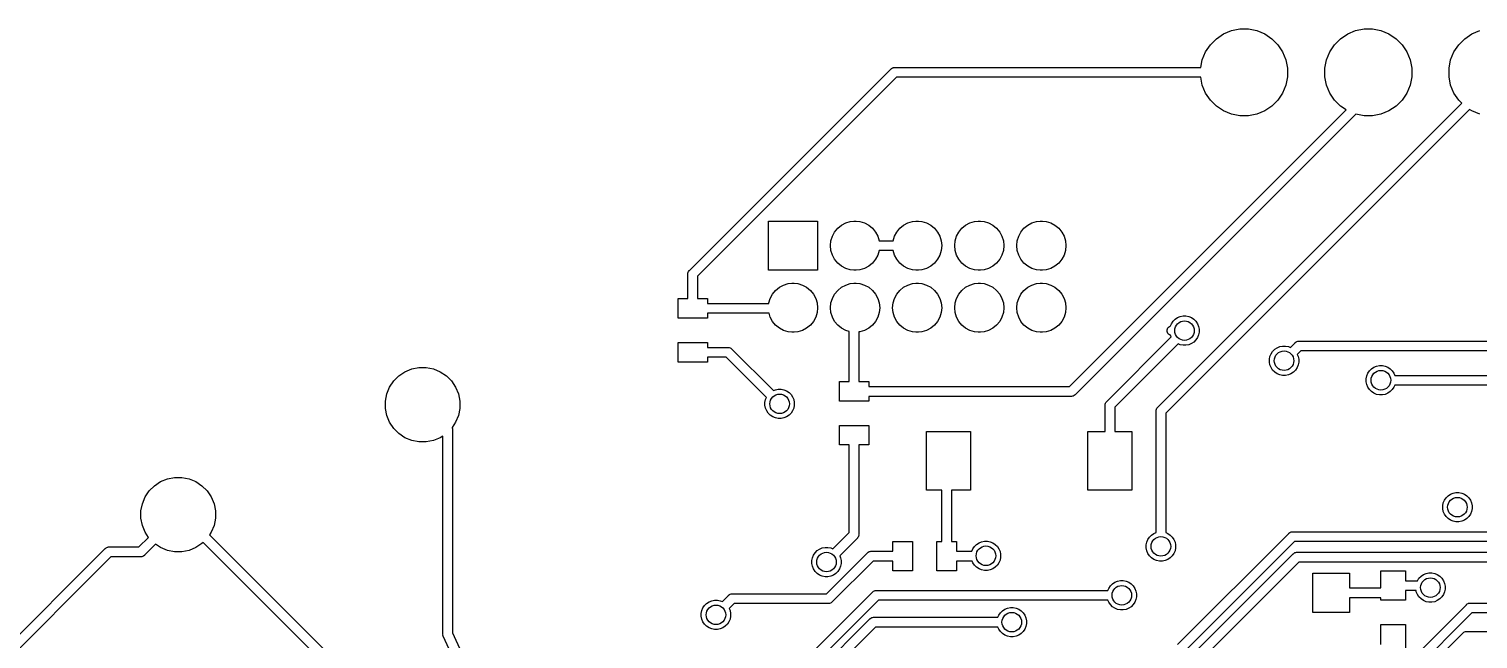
# Model space of a CAD drawing. Extents: x 71 to 174, y -171 to -82.
# Drawn here: x 105.57 to 135.21, y -96.7 to -84.22 of the extents above; entities that cross this region are included whole.
import ezdxf

# ---------------------------------------------------------------- set-up
doc = ezdxf.new("R2010")
doc.units = 0
doc.header["$MEASUREMENT"] = 0
doc.layers.add('BLACK', color=7, linetype='CONTINUOUS')

msp = doc.modelspace()

# ---------------------------------------------------------------- linework, layer by layer
at = {"layer": 'BLACK', "linetype": 'CONTINUOUS'}
for p, q in [((129.735, -84.541), (129.858, -84.4172)), ((129.858, -84.4172), (130.004, -84.3199)), ((130.004, -84.3199), (130.166, -84.2528)), ((130.166, -84.2528), (130.338, -84.2187)), ((130.338, -84.2187), (130.513, -84.2187)), ((130.513, -84.2187), (130.684, -84.2528)), ((130.684, -84.2528), (130.846, -84.3199)), ((130.846, -84.3199), (130.992, -84.4172)), ((130.992, -84.4172), (131.116, -84.541)), ((132.275, -84.541), (132.398, -84.4172)), ((132.398, -84.4172), (132.544, -84.3199)), ((132.544, -84.3199), (132.706, -84.2528)), ((132.706, -84.2528), (132.878, -84.2187)), ((132.878, -84.2187), (133.053, -84.2187)), ((133.053, -84.2187), (133.224, -84.2528)), ((133.224, -84.2528), (133.386, -84.3199)), ((133.386, -84.3199), (133.532, -84.4172)), ((133.532, -84.4172), (133.656, -84.541)), ((134.815, -84.541), (134.938, -84.4172)), ((134.938, -84.4172), (135.084, -84.3199)), ((135.084, -84.3199), (135.246, -84.2528)), ((129.57, -84.8484), (129.637, -84.6866)), ((129.637, -84.6866), (129.735, -84.541)), ((131.116, -84.541), (131.213, -84.6866)), ((131.213, -84.6866), (131.28, -84.8484)), ((132.11, -84.8484), (132.177, -84.6866)), ((132.177, -84.6866), (132.275, -84.541)), ((133.656, -84.541), (133.753, -84.6866)), ((133.753, -84.6866), (133.82, -84.8484)), ((134.65, -84.8484), (134.717, -84.6866)), ((134.717, -84.6866), (134.815, -84.541)), ((119.08, -89.1607), (123.201, -85.0404)), ((123.201, -85.0404), (123.204, -85.0366)), ((123.204, -85.0366), (123.207, -85.0335)), ((123.207, -85.0335), (123.211, -85.0305)), ((123.207, -85.0335), (123.207, -85.0335)), ((123.211, -85.0305), (123.219, -85.0241)), ((123.219, -85.0241), (123.236, -85.0148)), ((123.236, -85.0148), (123.246, -85.0118)), ((123.246, -85.0118), (123.255, -85.0091)), ((123.255, -85.0091), (123.259, -85.0088)), ((123.259, -85.0088), (123.27, -85.0077)), ((123.27, -85.0077), (123.275, -85.0072)), ((123.27, -85.0077), (123.27, -85.0077)), ((123.275, -85.0072), (123.28, -85.0077)), ((123.28, -85.0077), (129.539, -85.0077)), ((129.539, -85.0077), (129.57, -84.8484)), ((131.28, -84.8484), (131.314, -85.0201)), ((131.314, -85.0201), (131.314, -85.1952)), ((132.076, -85.0201), (132.11, -84.8484)), ((132.076, -85.1952), (132.076, -85.0201)), ((133.82, -84.8484), (133.854, -85.0201)), ((133.854, -85.0201), (133.854, -85.1952)), ((134.616, -85.0201), (134.65, -84.8484)), ((134.616, -85.1952), (134.616, -85.0201)), ((123.316, -85.2077), (119.247, -89.2763)), ((129.539, -85.2077), (123.316, -85.2077)), ((129.57, -85.367), (129.539, -85.2077)), ((131.314, -85.1952), (131.28, -85.367)), ((132.11, -85.367), (132.076, -85.1952)), ((133.854, -85.1952), (133.82, -85.367)), ((134.65, -85.367), (134.616, -85.1952)), ((129.637, -85.5288), (129.57, -85.367)), ((129.735, -85.6744), (129.637, -85.5288)), ((131.213, -85.5288), (131.116, -85.6744)), ((131.28, -85.367), (131.213, -85.5288)), ((132.177, -85.5288), (132.11, -85.367)), ((132.275, -85.6744), (132.177, -85.5288)), ((133.753, -85.5288), (133.656, -85.6744)), ((133.82, -85.367), (133.753, -85.5288)), ((134.717, -85.5288), (134.65, -85.367)), ((134.815, -85.6744), (134.717, -85.5288)), ((126.852, -91.5355), (132.513, -85.8746)), ((128.656, -91.9615), (134.879, -85.7386)), ((135.036, -85.8637), (128.823, -92.0771)), ((129.858, -85.7982), (129.735, -85.6744)), ((130.004, -85.8955), (129.858, -85.7982)), ((130.166, -85.9625), (130.004, -85.8955)), ((130.846, -85.8955), (130.684, -85.9625)), ((130.992, -85.7982), (130.846, -85.8955)), ((131.116, -85.6744), (130.992, -85.7982)), ((132.398, -85.7982), (132.275, -85.6744)), ((132.513, -85.8746), (132.398, -85.7982)), ((133.386, -85.8955), (133.224, -85.9625)), ((133.532, -85.7982), (133.386, -85.8955)), ((133.656, -85.6744), (133.532, -85.7982)), ((134.879, -85.7386), (134.815, -85.6744)), ((135.084, -85.8955), (135.036, -85.8637)), ((135.246, -85.9625), (135.084, -85.8955)), ((132.707, -85.9628), (126.967, -91.7027)), ((130.338, -85.9967), (130.166, -85.9625)), ((130.513, -85.9967), (130.338, -85.9967)), ((130.684, -85.9625), (130.513, -85.9967)), ((132.878, -85.9967), (132.707, -85.9628)), ((133.053, -85.9967), (132.878, -85.9967)), ((133.224, -85.9625), (133.053, -85.9967)), ((120.698, -89.1523), (120.698, -88.1523)), ((120.698, -88.1523), (121.698, -88.1523)), ((121.698, -88.1523), (121.698, -89.1523)), ((122.05, -88.3732), (122.113, -88.297)), ((122.113, -88.297), (122.189, -88.2345)), ((122.189, -88.2345), (122.276, -88.1881)), ((122.276, -88.1881), (122.37, -88.1595)), ((122.37, -88.1595), (122.444, -88.1523)), ((122.444, -88.1523), (122.493, -88.1523)), ((122.493, -88.1523), (122.566, -88.1595)), ((122.566, -88.1595), (122.66, -88.1881)), ((122.66, -88.1881), (122.747, -88.2345)), ((122.747, -88.2345), (122.823, -88.297)), ((122.823, -88.297), (122.886, -88.3732)), ((123.32, -88.3732), (123.383, -88.297)), ((123.383, -88.297), (123.459, -88.2345)), ((123.459, -88.2345), (123.546, -88.1881)), ((123.546, -88.1881), (123.64, -88.1595)), ((123.64, -88.1595), (123.714, -88.1523)), ((123.714, -88.1523), (123.763, -88.1523)), ((123.763, -88.1523), (123.836, -88.1595)), ((123.836, -88.1595), (123.93, -88.1881)), ((123.93, -88.1881), (124.017, -88.2345)), ((124.017, -88.2345), (124.093, -88.297)), ((124.093, -88.297), (124.156, -88.3732)), ((124.59, -88.3732), (124.653, -88.297)), ((124.653, -88.297), (124.729, -88.2345)), ((124.729, -88.2345), (124.816, -88.1881)), ((124.816, -88.1881), (124.91, -88.1595)), ((124.91, -88.1595), (124.984, -88.1523)), ((124.984, -88.1523), (125.033, -88.1523)), ((125.033, -88.1523), (125.106, -88.1595)), ((125.106, -88.1595), (125.2, -88.1881)), ((125.2, -88.1881), (125.287, -88.2345)), ((125.287, -88.2345), (125.363, -88.297)), ((125.363, -88.297), (125.426, -88.3732)), ((125.86, -88.3732), (125.923, -88.297)), ((125.923, -88.297), (125.999, -88.2345)), ((125.999, -88.2345), (126.086, -88.1881)), ((126.086, -88.1881), (126.18, -88.1595)), ((126.18, -88.1595), (126.254, -88.1523)), ((126.254, -88.1523), (126.303, -88.1523)), ((126.303, -88.1523), (126.376, -88.1595)), ((126.376, -88.1595), (126.47, -88.1881)), ((126.47, -88.1881), (126.557, -88.2345)), ((126.557, -88.2345), (126.633, -88.297)), ((126.633, -88.297), (126.696, -88.3732)), ((121.966, -88.6523), (121.975, -88.5543)), ((121.975, -88.5543), (122.004, -88.46)), ((122.004, -88.46), (122.05, -88.3732)), ((122.886, -88.3732), (122.932, -88.46)), ((122.932, -88.46), (122.96, -88.5523)), ((122.96, -88.5523), (123.246, -88.5523)), ((123.246, -88.5523), (123.274, -88.46)), ((123.274, -88.46), (123.32, -88.3732)), ((124.156, -88.3732), (124.202, -88.46)), ((124.202, -88.46), (124.231, -88.5543)), ((124.231, -88.5543), (124.241, -88.6523)), ((124.506, -88.6523), (124.515, -88.5543)), ((124.515, -88.5543), (124.544, -88.46)), ((124.544, -88.46), (124.59, -88.3732)), ((125.426, -88.3732), (125.472, -88.46)), ((125.472, -88.46), (125.501, -88.5543)), ((125.501, -88.5543), (125.511, -88.6523)), ((125.776, -88.6523), (125.785, -88.5543)), ((125.785, -88.5543), (125.814, -88.46)), ((125.814, -88.46), (125.86, -88.3732)), ((126.696, -88.3732), (126.742, -88.46)), ((126.742, -88.46), (126.771, -88.5543)), ((126.771, -88.5543), (126.781, -88.6523)), ((121.975, -88.7503), (121.966, -88.6523)), ((122.004, -88.8446), (121.975, -88.7503)), ((122.05, -88.9314), (122.004, -88.8446)), ((122.932, -88.8446), (122.886, -88.9314)), ((122.96, -88.7523), (122.932, -88.8446)), ((123.246, -88.7523), (122.96, -88.7523)), ((123.274, -88.8446), (123.246, -88.7523)), ((123.32, -88.9314), (123.274, -88.8446)), ((124.202, -88.8446), (124.156, -88.9314)), ((124.231, -88.7503), (124.202, -88.8446)), ((124.241, -88.6523), (124.231, -88.7503)), ((124.515, -88.7503), (124.506, -88.6523)), ((124.544, -88.8446), (124.515, -88.7503)), ((124.59, -88.9314), (124.544, -88.8446)), ((125.472, -88.8446), (125.426, -88.9314)), ((125.501, -88.7503), (125.472, -88.8446)), ((125.511, -88.6523), (125.501, -88.7503)), ((125.785, -88.7503), (125.776, -88.6523)), ((125.814, -88.8446), (125.785, -88.7503)), ((125.86, -88.9314), (125.814, -88.8446)), ((126.742, -88.8446), (126.696, -88.9314)), ((126.771, -88.7503), (126.742, -88.8446)), ((126.781, -88.6523), (126.771, -88.7503)), ((119.049, -89.2153), (119.055, -89.1964)), ((119.055, -89.1964), (119.064, -89.1791)), ((119.064, -89.1791), (119.076, -89.1638)), ((119.076, -89.1638), (119.08, -89.1607)), ((121.698, -89.1523), (120.698, -89.1523)), ((122.113, -89.0075), (122.05, -88.9314)), ((122.189, -89.07), (122.113, -89.0075)), ((122.276, -89.1165), (122.189, -89.07)), ((122.37, -89.145), (122.276, -89.1165)), ((122.444, -89.1523), (122.37, -89.145)), ((122.493, -89.1523), (122.444, -89.1523)), ((122.566, -89.145), (122.493, -89.1523)), ((122.66, -89.1165), (122.566, -89.145)), ((122.747, -89.07), (122.66, -89.1165)), ((122.823, -89.0075), (122.747, -89.07)), ((122.886, -88.9314), (122.823, -89.0075)), ((123.383, -89.0075), (123.32, -88.9314)), ((123.459, -89.07), (123.383, -89.0075)), ((123.546, -89.1165), (123.459, -89.07)), ((123.64, -89.145), (123.546, -89.1165)), ((123.714, -89.1523), (123.64, -89.145)), ((123.763, -89.1523), (123.714, -89.1523)), ((123.836, -89.145), (123.763, -89.1523)), ((123.93, -89.1165), (123.836, -89.145)), ((124.017, -89.07), (123.93, -89.1165)), ((124.093, -89.0075), (124.017, -89.07)), ((124.156, -88.9314), (124.093, -89.0075)), ((124.653, -89.0075), (124.59, -88.9314)), ((124.729, -89.07), (124.653, -89.0075)), ((124.816, -89.1165), (124.729, -89.07)), ((124.91, -89.145), (124.816, -89.1165)), ((124.984, -89.1523), (124.91, -89.145)), ((125.033, -89.1523), (124.984, -89.1523)), ((125.106, -89.145), (125.033, -89.1523)), ((125.2, -89.1165), (125.106, -89.145)), ((125.287, -89.07), (125.2, -89.1165)), ((125.363, -89.0075), (125.287, -89.07)), ((125.426, -88.9314), (125.363, -89.0075)), ((125.923, -89.0075), (125.86, -88.9314)), ((125.999, -89.07), (125.923, -89.0075)), ((126.086, -89.1165), (125.999, -89.07)), ((126.18, -89.145), (126.086, -89.1165)), ((126.254, -89.1523), (126.18, -89.145)), ((126.303, -89.1523), (126.254, -89.1523)), ((126.376, -89.145), (126.303, -89.1523)), ((126.47, -89.1165), (126.376, -89.145)), ((126.557, -89.07), (126.47, -89.1165)), ((126.633, -89.0075), (126.557, -89.07)), ((126.696, -88.9314), (126.633, -89.0075)), ((119.047, -89.23), (119.049, -89.2153)), ((119.047, -89.2349), (119.047, -89.23)), ((119.047, -89.23), (119.047, -89.23)), ((119.047, -89.2398), (119.047, -89.2349)), ((119.047, -89.7357), (119.047, -89.2398)), ((119.247, -89.2763), (119.247, -89.7357)), ((120.843, -89.567), (120.919, -89.5045)), ((120.919, -89.5045), (121.006, -89.4581)), ((121.006, -89.4581), (121.1, -89.4295)), ((121.1, -89.4295), (121.174, -89.4223)), ((121.174, -89.4223), (121.223, -89.4223)), ((121.223, -89.4223), (121.296, -89.4295)), ((121.296, -89.4295), (121.39, -89.4581)), ((121.39, -89.4581), (121.477, -89.5045)), ((121.477, -89.5045), (121.553, -89.567)), ((122.113, -89.567), (122.189, -89.5045)), ((122.189, -89.5045), (122.276, -89.4581)), ((122.276, -89.4581), (122.37, -89.4295)), ((122.37, -89.4295), (122.444, -89.4223)), ((122.444, -89.4223), (122.493, -89.4223)), ((122.493, -89.4223), (122.566, -89.4295)), ((122.566, -89.4295), (122.66, -89.4581)), ((122.66, -89.4581), (122.747, -89.5045)), ((122.747, -89.5045), (122.823, -89.567)), ((123.383, -89.567), (123.459, -89.5045)), ((123.459, -89.5045), (123.546, -89.4581)), ((123.546, -89.4581), (123.64, -89.4295)), ((123.64, -89.4295), (123.714, -89.4223)), ((123.714, -89.4223), (123.763, -89.4223)), ((123.763, -89.4223), (123.836, -89.4295)), ((123.836, -89.4295), (123.93, -89.4581)), ((123.93, -89.4581), (124.017, -89.5045)), ((124.017, -89.5045), (124.093, -89.567)), ((124.653, -89.567), (124.729, -89.5045)), ((124.729, -89.5045), (124.816, -89.4581)), ((124.816, -89.4581), (124.91, -89.4295)), ((124.91, -89.4295), (124.984, -89.4223)), ((124.984, -89.4223), (125.033, -89.4223)), ((125.033, -89.4223), (125.106, -89.4295)), ((125.106, -89.4295), (125.2, -89.4581)), ((125.2, -89.4581), (125.287, -89.5045)), ((125.287, -89.5045), (125.363, -89.567)), ((125.923, -89.567), (125.999, -89.5045)), ((125.999, -89.5045), (126.086, -89.4581)), ((126.086, -89.4581), (126.18, -89.4295)), ((126.18, -89.4295), (126.254, -89.4223)), ((126.254, -89.4223), (126.303, -89.4223)), ((126.303, -89.4223), (126.376, -89.4295)), ((126.376, -89.4295), (126.47, -89.4581)), ((126.47, -89.4581), (126.557, -89.5045)), ((126.557, -89.5045), (126.633, -89.567)), ((118.847, -90.1357), (118.847, -89.7357)), ((118.847, -89.7357), (119.047, -89.7357)), ((119.247, -89.7357), (119.447, -89.7357)), ((119.447, -89.7357), (119.447, -89.8357)), ((120.705, -89.8243), (120.734, -89.73)), ((120.734, -89.73), (120.78, -89.6432)), ((120.78, -89.6432), (120.843, -89.567)), ((121.553, -89.567), (121.616, -89.6432)), ((121.616, -89.6432), (121.662, -89.73)), ((121.662, -89.73), (121.691, -89.8243)), ((121.975, -89.8243), (122.004, -89.73)), ((122.004, -89.73), (122.05, -89.6432)), ((122.05, -89.6432), (122.113, -89.567)), ((122.823, -89.567), (122.886, -89.6432)), ((122.886, -89.6432), (122.932, -89.73)), ((122.932, -89.73), (122.961, -89.8243)), ((123.245, -89.8243), (123.274, -89.73)), ((123.274, -89.73), (123.32, -89.6432)), ((123.32, -89.6432), (123.383, -89.567)), ((124.093, -89.567), (124.156, -89.6432)), ((124.156, -89.6432), (124.202, -89.73)), ((124.202, -89.73), (124.231, -89.8243)), ((124.515, -89.8243), (124.544, -89.73)), ((124.544, -89.73), (124.59, -89.6432)), ((124.59, -89.6432), (124.653, -89.567)), ((125.363, -89.567), (125.426, -89.6432)), ((125.426, -89.6432), (125.472, -89.73)), ((125.472, -89.73), (125.501, -89.8243)), ((125.785, -89.8243), (125.814, -89.73)), ((125.814, -89.73), (125.86, -89.6432)), ((125.86, -89.6432), (125.923, -89.567)), ((126.633, -89.567), (126.696, -89.6432)), ((126.696, -89.6432), (126.742, -89.73)), ((126.742, -89.73), (126.771, -89.8243)), ((119.447, -89.8357), (120.704, -89.8357)), ((120.71, -90.0357), (119.447, -90.0357)), ((119.447, -90.0357), (119.447, -90.1357)), ((120.704, -89.8357), (120.705, -89.8243)), ((120.734, -90.1146), (120.71, -90.0357)), ((121.691, -90.0203), (121.662, -90.1146)), ((121.691, -89.8243), (121.701, -89.9223)), ((121.701, -89.9223), (121.691, -90.0203)), ((121.966, -89.9223), (121.975, -89.8243)), ((121.975, -90.0203), (121.966, -89.9223)), ((122.004, -90.1146), (121.975, -90.0203)), ((122.961, -90.0203), (122.932, -90.1146)), ((122.961, -89.8243), (122.971, -89.9223)), ((122.971, -89.9223), (122.961, -90.0203)), ((123.236, -89.9223), (123.245, -89.8243)), ((123.245, -90.0203), (123.236, -89.9223)), ((123.274, -90.1146), (123.245, -90.0203)), ((124.231, -90.0203), (124.202, -90.1146)), ((124.231, -89.8243), (124.241, -89.9223)), ((124.241, -89.9223), (124.231, -90.0203)), ((124.506, -89.9223), (124.515, -89.8243)), ((124.515, -90.0203), (124.506, -89.9223)), ((124.544, -90.1146), (124.515, -90.0203)), ((125.501, -90.0203), (125.472, -90.1146)), ((125.501, -89.8243), (125.511, -89.9223)), ((125.511, -89.9223), (125.501, -90.0203)), ((125.776, -89.9223), (125.785, -89.8243)), ((125.785, -90.0203), (125.776, -89.9223)), ((125.814, -90.1146), (125.785, -90.0203)), ((126.771, -90.0203), (126.742, -90.1146)), ((126.771, -89.8243), (126.781, -89.9223)), ((126.781, -89.9223), (126.771, -90.0203)), ((129.118, -90.1024), (129.176, -90.0909)), ((129.176, -90.0909), (129.235, -90.0909)), ((129.235, -90.0909), (129.293, -90.1024)), ((119.447, -90.1357), (118.847, -90.1357)), ((120.78, -90.2014), (120.734, -90.1146)), ((120.843, -90.2775), (120.78, -90.2014)), ((120.919, -90.34), (120.843, -90.2775)), ((121.006, -90.3865), (120.919, -90.34)), ((121.1, -90.415), (121.006, -90.3865)), ((121.39, -90.3865), (121.296, -90.415)), ((121.477, -90.34), (121.39, -90.3865)), ((121.553, -90.2775), (121.477, -90.34)), ((121.616, -90.2014), (121.553, -90.2775)), ((121.662, -90.1146), (121.616, -90.2014)), ((122.05, -90.2014), (122.004, -90.1146)), ((122.113, -90.2775), (122.05, -90.2014)), ((122.189, -90.34), (122.113, -90.2775)), ((122.276, -90.3865), (122.189, -90.34)), ((122.348, -90.4084), (122.276, -90.3865)), ((122.66, -90.3865), (122.566, -90.415)), ((122.747, -90.34), (122.66, -90.3865)), ((122.823, -90.2775), (122.747, -90.34)), ((122.886, -90.2014), (122.823, -90.2775)), ((122.932, -90.1146), (122.886, -90.2014)), ((123.32, -90.2014), (123.274, -90.1146)), ((123.383, -90.2775), (123.32, -90.2014)), ((123.459, -90.34), (123.383, -90.2775)), ((123.546, -90.3865), (123.459, -90.34)), ((123.64, -90.415), (123.546, -90.3865)), ((123.93, -90.3865), (123.836, -90.415)), ((124.017, -90.34), (123.93, -90.3865)), ((124.093, -90.2775), (124.017, -90.34)), ((124.156, -90.2014), (124.093, -90.2775)), ((124.202, -90.1146), (124.156, -90.2014)), ((124.59, -90.2014), (124.544, -90.1146)), ((124.653, -90.2775), (124.59, -90.2014)), ((124.729, -90.34), (124.653, -90.2775)), ((124.816, -90.3865), (124.729, -90.34)), ((124.91, -90.415), (124.816, -90.3865)), ((125.2, -90.3865), (125.106, -90.415)), ((125.287, -90.34), (125.2, -90.3865)), ((125.363, -90.2775), (125.287, -90.34)), ((125.426, -90.2014), (125.363, -90.2775)), ((125.472, -90.1146), (125.426, -90.2014)), ((125.86, -90.2014), (125.814, -90.1146)), ((125.923, -90.2775), (125.86, -90.2014)), ((125.999, -90.34), (125.923, -90.2775)), ((126.086, -90.3865), (125.999, -90.34)), ((126.18, -90.415), (126.086, -90.3865)), ((126.47, -90.3865), (126.376, -90.415)), ((126.557, -90.34), (126.47, -90.3865)), ((126.633, -90.2775), (126.557, -90.34)), ((126.696, -90.2014), (126.633, -90.2775)), ((126.742, -90.1146), (126.696, -90.2014)), ((128.851, -90.3909), (128.853, -90.3713)), ((128.853, -90.4105), (128.851, -90.3909)), ((128.853, -90.3713), (128.859, -90.3524)), ((128.859, -90.3524), (128.868, -90.3351)), ((128.868, -90.3351), (128.881, -90.3198)), ((128.881, -90.3198), (128.896, -90.3073)), ((128.896, -90.3073), (128.913, -90.298)), ((128.913, -90.298), (128.921, -90.2959)), ((128.921, -90.2959), (128.94, -90.2488)), ((128.94, -90.2488), (128.973, -90.1996)), ((128.973, -90.1996), (129.015, -90.1579)), ((129.015, -90.1579), (129.064, -90.125)), ((129.064, -90.125), (129.118, -90.1024)), ((129.293, -90.1024), (129.348, -90.125)), ((129.348, -90.125), (129.397, -90.1579)), ((129.397, -90.1579), (129.439, -90.1996)), ((129.439, -90.1996), (129.472, -90.2488)), ((129.472, -90.2488), (129.494, -90.3034)), ((129.494, -90.3034), (129.506, -90.3613)), ((129.506, -90.3613), (129.506, -90.4204)), ((118.847, -91.0357), (118.847, -90.6357)), ((118.847, -90.6357), (119.447, -90.6357)), ((119.447, -90.6357), (119.447, -90.7357)), ((121.174, -90.4223), (121.1, -90.415)), ((121.223, -90.4223), (121.174, -90.4223)), ((121.296, -90.415), (121.223, -90.4223)), ((122.348, -91.4307), (122.348, -90.4084)), ((122.566, -90.415), (122.548, -90.4168)), ((122.548, -90.4168), (122.548, -91.4307)), ((123.714, -90.4223), (123.64, -90.415)), ((123.763, -90.4223), (123.714, -90.4223)), ((123.836, -90.415), (123.763, -90.4223)), ((124.984, -90.4223), (124.91, -90.415)), ((125.033, -90.4223), (124.984, -90.4223)), ((125.106, -90.415), (125.033, -90.4223)), ((126.254, -90.4223), (126.18, -90.415)), ((126.303, -90.4223), (126.254, -90.4223)), ((126.376, -90.415), (126.303, -90.4223)), ((127.614, -91.8417), (128.935, -90.5205)), ((129.076, -90.6619), (127.781, -91.9573)), ((128.859, -90.4293), (128.853, -90.4105)), ((128.868, -90.4467), (128.859, -90.4293)), ((128.881, -90.4619), (128.868, -90.4467)), ((128.896, -90.4744), (128.881, -90.4619)), ((128.913, -90.4837), (128.896, -90.4744)), ((128.921, -90.4859), (128.913, -90.4837)), ((128.935, -90.5205), (128.921, -90.4859)), ((129.118, -90.6794), (129.076, -90.6619)), ((129.176, -90.6909), (129.118, -90.6794)), ((129.235, -90.6909), (129.176, -90.6909)), ((129.293, -90.6794), (129.235, -90.6909)), ((129.348, -90.6567), (129.293, -90.6794)), ((129.397, -90.6239), (129.348, -90.6567)), ((129.439, -90.5821), (129.397, -90.6239)), ((129.472, -90.533), (129.439, -90.5821)), ((129.494, -90.4784), (129.472, -90.533)), ((129.506, -90.4204), (129.494, -90.4784)), ((131.372, -90.7348), (131.468, -90.6386)), ((131.468, -90.6386), (131.471, -90.6348)), ((131.471, -90.6348), (131.487, -90.6223)), ((131.487, -90.6223), (131.504, -90.613)), ((131.504, -90.613), (131.523, -90.6073)), ((131.523, -90.6073), (131.525, -90.6071)), ((131.525, -90.6071), (131.537, -90.6058)), ((131.537, -90.6058), (131.542, -90.6054)), ((131.537, -90.6058), (131.537, -90.6058)), ((131.542, -90.6054), (131.547, -90.6058)), ((131.547, -90.6058), (144.618, -90.6058)), ((119.447, -90.7357), (119.867, -90.7357)), ((119.83, -90.9357), (119.447, -90.9357)), ((119.447, -90.9357), (119.447, -91.0357)), ((120.654, -91.7599), (119.83, -90.9357)), ((119.867, -90.7357), (119.872, -90.7352)), ((119.872, -90.7352), (119.877, -90.7357)), ((119.877, -90.7357), (119.877, -90.7357)), ((119.877, -90.7357), (119.891, -90.7371)), ((119.891, -90.7371), (119.91, -90.7428)), ((119.91, -90.7428), (119.928, -90.7521)), ((119.928, -90.7521), (119.943, -90.7646)), ((119.943, -90.7646), (119.946, -90.7684)), ((119.946, -90.7684), (120.796, -91.6185)), ((130.942, -90.9763), (130.954, -90.9183)), ((130.942, -91.0354), (130.942, -90.9763)), ((130.954, -90.9183), (130.977, -90.8637)), ((130.977, -90.8637), (131.009, -90.8146)), ((131.009, -90.8146), (131.051, -90.7728)), ((131.051, -90.7728), (131.1, -90.74)), ((131.1, -90.74), (131.155, -90.7174)), ((131.155, -90.7174), (131.213, -90.7058)), ((131.213, -90.7058), (131.272, -90.7058)), ((131.272, -90.7058), (131.33, -90.7174)), ((131.33, -90.7174), (131.372, -90.7348)), ((131.584, -90.8058), (131.513, -90.8762)), ((131.513, -90.8762), (131.531, -90.9183)), ((131.531, -90.9183), (131.542, -90.9763)), ((131.542, -90.9763), (131.542, -91.0354)), ((144.582, -90.8058), (131.584, -90.8058)), ((113.137, -91.3138), (113.262, -91.2304)), ((113.262, -91.2304), (113.401, -91.173)), ((113.401, -91.173), (113.548, -91.1437)), ((113.548, -91.1437), (113.698, -91.1437)), ((113.698, -91.1437), (113.845, -91.173)), ((113.845, -91.173), (113.984, -91.2304)), ((113.984, -91.2304), (114.109, -91.3138)), ((119.447, -91.0357), (118.847, -91.0357)), ((130.954, -91.0933), (130.942, -91.0354)), ((130.977, -91.1479), (130.954, -91.0933)), ((131.009, -91.1971), (130.977, -91.1479)), ((131.051, -91.2389), (131.009, -91.1971)), ((131.1, -91.2717), (131.051, -91.2389)), ((131.155, -91.2943), (131.1, -91.2717)), ((131.384, -91.2717), (131.33, -91.2943)), ((131.434, -91.2389), (131.384, -91.2717)), ((131.475, -91.1971), (131.434, -91.2389)), ((131.508, -91.1479), (131.475, -91.1971)), ((131.531, -91.0933), (131.508, -91.1479)), ((131.542, -91.0354), (131.531, -91.0933)), ((132.935, -91.3182), (132.957, -91.2636)), ((132.957, -91.2636), (132.99, -91.2144)), ((132.99, -91.2144), (133.032, -91.1727)), ((133.032, -91.1727), (133.081, -91.1398)), ((133.081, -91.1398), (133.136, -91.1172)), ((133.136, -91.1172), (133.194, -91.1057)), ((133.194, -91.1057), (133.253, -91.1057)), ((133.253, -91.1057), (133.311, -91.1172)), ((133.311, -91.1172), (133.365, -91.1398)), ((133.365, -91.1398), (133.414, -91.1727)), ((133.414, -91.1727), (133.456, -91.2144)), ((133.456, -91.2144), (133.489, -91.2636)), ((133.489, -91.2636), (133.506, -91.3057)), ((112.89, -91.6834), (112.948, -91.5447)), ((112.948, -91.5447), (113.031, -91.4199)), ((113.031, -91.4199), (113.137, -91.3138)), ((114.109, -91.3138), (114.215, -91.4199)), ((114.215, -91.4199), (114.298, -91.5447)), ((114.298, -91.5447), (114.356, -91.6834)), ((122.148, -91.8307), (122.148, -91.4307)), ((122.148, -91.4307), (122.348, -91.4307)), ((122.548, -91.4307), (122.748, -91.4307)), ((122.748, -91.4307), (122.748, -91.5355)), ((122.748, -91.5355), (126.852, -91.5355)), ((131.213, -91.3058), (131.155, -91.2943)), ((131.272, -91.3058), (131.213, -91.3058)), ((131.33, -91.2943), (131.272, -91.3058)), ((132.923, -91.3761), (132.935, -91.3182)), ((132.923, -91.4352), (132.923, -91.3761)), ((132.935, -91.4932), (132.923, -91.4352)), ((132.957, -91.5478), (132.935, -91.4932)), ((132.99, -91.5969), (132.957, -91.5478)), ((133.489, -91.5478), (133.456, -91.5969)), ((133.506, -91.5057), (133.489, -91.5478)), ((133.506, -91.3057), (138.818, -91.3057)), ((138.782, -91.5057), (133.506, -91.5057)), ((112.861, -91.8306), (112.89, -91.6834)), ((112.861, -91.9807), (112.861, -91.8306)), ((114.356, -91.6834), (114.385, -91.8306)), ((114.385, -91.8306), (114.385, -91.9807)), ((120.625, -91.8599), (120.637, -91.802)), ((120.625, -91.919), (120.625, -91.8599)), ((120.637, -91.802), (120.654, -91.7599)), ((120.796, -91.6185), (120.838, -91.601)), ((120.838, -91.601), (120.896, -91.5895)), ((120.896, -91.5895), (120.955, -91.5895)), ((120.955, -91.5895), (121.013, -91.601)), ((121.013, -91.601), (121.068, -91.6236)), ((121.068, -91.6236), (121.117, -91.6565)), ((121.117, -91.6565), (121.159, -91.6982)), ((121.159, -91.6982), (121.191, -91.7474)), ((121.191, -91.7474), (121.214, -91.802)), ((121.214, -91.802), (121.225, -91.8599)), ((121.225, -91.8599), (121.225, -91.919)), ((122.748, -91.8307), (122.148, -91.8307)), ((126.888, -91.7355), (122.748, -91.7355)), ((122.748, -91.7355), (122.748, -91.8307)), ((126.893, -91.736), (126.888, -91.7355)), ((126.898, -91.7355), (126.893, -91.736)), ((126.913, -91.734), (126.898, -91.7355)), ((126.898, -91.7355), (126.898, -91.7355)), ((126.932, -91.7283), (126.913, -91.734)), ((126.949, -91.719), (126.932, -91.7283)), ((126.964, -91.7065), (126.949, -91.719)), ((126.967, -91.7027), (126.964, -91.7065)), ((127.582, -91.8963), (127.588, -91.8774)), ((127.588, -91.8774), (127.597, -91.8601)), ((127.597, -91.8601), (127.61, -91.8448)), ((127.61, -91.8448), (127.614, -91.8417)), ((133.032, -91.6387), (132.99, -91.5969)), ((133.081, -91.6715), (133.032, -91.6387)), ((133.136, -91.6942), (133.081, -91.6715)), ((133.194, -91.7057), (133.136, -91.6942)), ((133.253, -91.7057), (133.194, -91.7057)), ((133.311, -91.6942), (133.253, -91.7057)), ((133.365, -91.6715), (133.311, -91.6942)), ((133.414, -91.6387), (133.365, -91.6715)), ((133.456, -91.5969), (133.414, -91.6387)), ((112.89, -92.128), (112.861, -91.9807)), ((112.948, -92.2666), (112.89, -92.128)), ((114.356, -92.128), (114.298, -92.2666)), ((114.385, -91.9807), (114.356, -92.128)), ((120.637, -91.977), (120.625, -91.919)), ((120.66, -92.0316), (120.637, -91.977)), ((120.692, -92.0807), (120.66, -92.0316)), ((120.734, -92.1225), (120.692, -92.0807)), ((120.783, -92.1553), (120.734, -92.1225)), ((120.838, -92.178), (120.783, -92.1553)), ((121.068, -92.1553), (121.013, -92.178)), ((121.117, -92.1225), (121.068, -92.1553)), ((121.159, -92.0807), (121.117, -92.1225)), ((121.191, -92.0316), (121.159, -92.0807)), ((121.214, -91.977), (121.191, -92.0316)), ((121.225, -91.919), (121.214, -91.977)), ((127.58, -91.9159), (127.581, -91.911)), ((127.581, -91.9208), (127.58, -91.9159)), ((127.581, -91.911), (127.582, -91.8963)), ((127.581, -91.911), (127.581, -91.911)), ((127.581, -92.4579), (127.581, -91.9208)), ((127.781, -91.9573), (127.781, -92.4579)), ((128.623, -92.0308), (128.625, -92.0161)), ((128.623, -92.0357), (128.623, -92.0308)), ((128.623, -92.0308), (128.623, -92.0308)), ((128.623, -92.0406), (128.623, -92.0357)), ((128.623, -94.5224), (128.623, -92.0406)), ((128.625, -92.0161), (128.63, -91.9972)), ((128.63, -91.9972), (128.64, -91.9799)), ((128.64, -91.9799), (128.652, -91.9646)), ((128.652, -91.9646), (128.656, -91.9615)), ((128.823, -92.0771), (128.823, -94.5224)), ((113.031, -92.3914), (112.948, -92.2666)), ((113.137, -92.4976), (113.031, -92.3914)), ((114.298, -92.2666), (114.225, -92.3761)), ((114.225, -92.3761), (114.226, -92.3771)), ((114.226, -92.3771), (114.23, -92.3902)), ((114.23, -92.3902), (114.23, -92.3914)), ((114.23, -92.3914), (114.231, -92.3959)), ((114.231, -92.3959), (114.233, -92.4106)), ((114.233, -92.4106), (114.233, -92.4106)), ((114.233, -92.4106), (114.233, -92.4155)), ((114.233, -92.4155), (114.233, -92.4204)), ((114.233, -92.4204), (114.233, -96.576)), ((120.896, -92.1895), (120.838, -92.178)), ((120.955, -92.1895), (120.896, -92.1895)), ((121.013, -92.178), (120.955, -92.1895)), ((122.148, -92.7307), (122.148, -92.3307)), ((122.148, -92.3307), (122.748, -92.3307)), ((122.748, -92.3307), (122.748, -92.7307)), ((123.931, -93.6579), (123.931, -92.4579)), ((123.931, -92.4579), (124.831, -92.4579)), ((124.831, -92.4579), (124.831, -93.6579)), ((127.231, -93.6579), (127.231, -92.4579)), ((127.231, -92.4579), (127.581, -92.4579)), ((127.781, -92.4579), (128.131, -92.4579)), ((128.131, -92.4579), (128.131, -93.6579)), ((113.262, -92.581), (113.137, -92.4976)), ((113.401, -92.6384), (113.262, -92.581)), ((113.548, -92.6677), (113.401, -92.6384)), ((113.698, -92.6677), (113.548, -92.6677)), ((113.845, -92.6384), (113.698, -92.6677)), ((113.984, -92.581), (113.845, -92.6384)), ((114.033, -92.5483), (113.984, -92.581)), ((114.033, -96.5948), (114.033, -92.5483)), ((122.348, -92.7307), (122.148, -92.7307)), ((122.348, -94.5193), (122.348, -92.7307)), ((122.748, -92.7307), (122.548, -92.7307)), ((122.548, -92.7307), (122.548, -94.5558)), ((108.031, -93.6699), (108.137, -93.5638)), ((108.137, -93.5638), (108.262, -93.4804)), ((108.262, -93.4804), (108.401, -93.423)), ((108.401, -93.423), (108.548, -93.3937)), ((108.548, -93.3937), (108.698, -93.3937)), ((108.698, -93.3937), (108.845, -93.423)), ((108.845, -93.423), (108.984, -93.4804)), ((108.984, -93.4804), (109.109, -93.5638)), ((109.109, -93.5638), (109.215, -93.6699)), ((107.861, -94.0806), (107.89, -93.9334)), ((107.89, -93.9334), (107.948, -93.7947)), ((107.948, -93.7947), (108.031, -93.6699)), ((109.215, -93.6699), (109.298, -93.7947)), ((109.298, -93.7947), (109.356, -93.9334)), ((109.356, -93.9334), (109.385, -94.0806)), ((124.243, -93.6579), (123.931, -93.6579)), ((124.243, -94.7057), (124.243, -93.6579)), ((124.831, -93.6579), (124.443, -93.6579)), ((124.443, -93.6579), (124.443, -94.7057)), ((128.131, -93.6579), (127.231, -93.6579)), ((134.488, -93.9741), (134.5, -93.9161)), ((134.5, -93.9161), (134.522, -93.8615)), ((134.522, -93.8615), (134.555, -93.8124)), ((134.555, -93.8124), (134.597, -93.7706)), ((134.597, -93.7706), (134.646, -93.7378)), ((134.646, -93.7378), (134.701, -93.7152)), ((134.701, -93.7152), (134.758, -93.7036)), ((134.758, -93.7036), (134.818, -93.7036)), ((134.818, -93.7036), (134.876, -93.7152)), ((134.876, -93.7152), (134.93, -93.7378)), ((134.93, -93.7378), (134.979, -93.7706)), ((134.979, -93.7706), (135.021, -93.8124)), ((135.021, -93.8124), (135.054, -93.8615)), ((135.054, -93.8615), (135.076, -93.9161)), ((135.076, -93.9161), (135.088, -93.9741)), ((107.861, -94.2307), (107.861, -94.0806)), ((107.89, -94.378), (107.861, -94.2307)), ((109.385, -94.2307), (109.356, -94.378)), ((109.385, -94.0806), (109.385, -94.2307)), ((134.488, -94.0332), (134.488, -93.9741)), ((134.5, -94.0911), (134.488, -94.0332)), ((134.522, -94.1457), (134.5, -94.0911)), ((134.555, -94.1949), (134.522, -94.1457)), ((134.597, -94.2367), (134.555, -94.1949)), ((134.646, -94.2695), (134.597, -94.2367)), ((134.979, -94.2367), (134.93, -94.2695)), ((135.021, -94.1949), (134.979, -94.2367)), ((135.054, -94.1457), (135.021, -94.1949)), ((135.076, -94.0911), (135.054, -94.1457)), ((135.088, -94.0332), (135.076, -94.0911)), ((135.088, -93.9741), (135.088, -94.0332)), ((107.948, -94.5166), (107.89, -94.378)), ((108.017, -94.6203), (107.948, -94.5166)), ((109.298, -94.5166), (109.263, -94.5691)), ((109.356, -94.378), (109.298, -94.5166)), ((122.116, -94.7515), (122.348, -94.5193)), ((128.532, -94.5727), (128.581, -94.5398)), ((128.581, -94.5398), (128.623, -94.5224)), ((128.823, -94.5224), (128.865, -94.5398)), ((128.865, -94.5398), (128.914, -94.5727)), ((129.063, -96.8157), (131.34, -94.5384)), ((131.34, -94.5384), (131.343, -94.5346)), ((131.343, -94.5346), (131.358, -94.5221)), ((131.358, -94.5221), (131.376, -94.5129)), ((131.376, -94.5129), (131.389, -94.5089)), ((131.389, -94.5089), (131.394, -94.5071)), ((131.394, -94.5071), (131.396, -94.5069)), ((131.396, -94.5069), (131.409, -94.5057)), ((131.409, -94.5057), (131.414, -94.5052)), ((131.409, -94.5057), (131.409, -94.5057)), ((131.414, -94.5052), (131.419, -94.5057)), ((131.419, -94.5057), (136.74, -94.5057)), ((134.701, -94.2921), (134.646, -94.2695)), ((134.758, -94.3036), (134.701, -94.2921)), ((134.818, -94.3036), (134.758, -94.3036)), ((134.876, -94.2921), (134.818, -94.3036)), ((134.93, -94.2695), (134.876, -94.2921)), ((107.133, -94.8466), (107.148, -94.8341)), ((107.148, -94.8341), (107.165, -94.8248)), ((107.165, -94.8248), (107.179, -94.8209)), ((107.179, -94.8209), (107.184, -94.8191)), ((107.184, -94.8191), (107.186, -94.8189)), ((107.186, -94.8189), (107.199, -94.8177)), ((107.199, -94.8177), (107.204, -94.8172)), ((107.199, -94.8177), (107.199, -94.8177)), ((107.204, -94.8172), (107.209, -94.8177)), ((107.209, -94.8177), (107.82, -94.8177)), ((107.82, -94.8177), (108.017, -94.6203)), ((108.158, -94.7617), (107.935, -94.9849)), ((108.262, -94.831), (108.158, -94.7617)), ((108.401, -94.8884), (108.262, -94.831)), ((108.984, -94.831), (108.845, -94.8884)), ((109.109, -94.7476), (108.984, -94.831)), ((109.134, -94.7225), (109.109, -94.7476)), ((111.961, -97.5495), (109.134, -94.7225)), ((109.263, -94.5691), (112.107, -97.4131)), ((121.741, -94.8598), (121.796, -94.8372)), ((121.796, -94.8372), (121.854, -94.8257)), ((121.854, -94.8257), (121.913, -94.8257)), ((121.913, -94.8257), (121.971, -94.8372)), ((121.971, -94.8372), (122.013, -94.8547)), ((122.013, -94.8547), (122.116, -94.7515)), ((122.116, -94.7515), (122.116, -94.7515)), ((122.515, -94.6349), (122.257, -94.8929)), ((122.519, -94.6317), (122.515, -94.6349)), ((122.532, -94.6165), (122.519, -94.6317)), ((122.541, -94.5991), (122.532, -94.6165)), ((122.547, -94.5803), (122.541, -94.5991)), ((122.548, -94.5656), (122.547, -94.5803)), ((122.548, -94.5558), (122.549, -94.5607)), ((122.549, -94.5607), (122.548, -94.5656)), ((122.548, -94.5656), (122.548, -94.5656)), ((123.243, -94.9057), (123.243, -94.7057)), ((123.243, -94.7057), (123.643, -94.7057)), ((123.643, -94.7057), (123.643, -95.3057)), ((124.143, -95.3057), (124.143, -94.7057)), ((124.143, -94.7057), (124.243, -94.7057)), ((124.443, -94.7057), (124.543, -94.7057)), ((124.543, -94.7057), (124.543, -94.9057)), ((124.879, -94.8552), (124.912, -94.806)), ((124.912, -94.806), (124.953, -94.7643)), ((124.953, -94.7643), (125.003, -94.7314)), ((125.003, -94.7314), (125.057, -94.7088)), ((125.057, -94.7088), (125.115, -94.6973)), ((125.115, -94.6973), (125.174, -94.6973)), ((125.174, -94.6973), (125.232, -94.7088)), ((125.232, -94.7088), (125.287, -94.7314)), ((125.287, -94.7314), (125.336, -94.7643)), ((125.336, -94.7643), (125.378, -94.806)), ((125.378, -94.806), (125.411, -94.8552)), ((128.423, -94.7761), (128.435, -94.7182)), ((128.423, -94.8352), (128.423, -94.7761)), ((128.435, -94.8932), (128.423, -94.8352)), ((128.435, -94.7182), (128.457, -94.6636)), ((128.457, -94.6636), (128.49, -94.6144)), ((128.49, -94.6144), (128.532, -94.5727)), ((128.914, -94.5727), (128.956, -94.6144)), ((128.956, -94.6144), (128.989, -94.6636)), ((128.989, -94.6636), (129.012, -94.7182)), ((129.012, -94.7182), (129.023, -94.7761)), ((129.023, -94.8352), (129.012, -94.8932)), ((129.023, -94.7761), (129.023, -94.8352)), ((131.455, -94.7057), (129.178, -96.9829)), ((136.74, -94.7057), (131.455, -94.7057)), ((102.621, -99.3591), (107.13, -94.8504)), ((107.245, -95.0177), (102.788, -99.4747)), ((107.13, -94.8504), (107.133, -94.8466)), ((107.856, -95.0177), (107.245, -95.0177)), ((107.861, -95.0182), (107.856, -95.0177)), ((107.866, -95.0177), (107.861, -95.0182)), ((107.881, -95.0162), (107.866, -95.0177)), ((107.866, -95.0177), (107.866, -95.0177)), ((107.9, -95.0105), (107.881, -95.0162)), ((107.917, -95.0012), (107.9, -95.0105)), ((107.932, -94.9887), (107.917, -95.0012)), ((107.935, -94.9849), (107.932, -94.9887)), ((108.548, -94.9177), (108.401, -94.8884)), ((108.698, -94.9177), (108.548, -94.9177)), ((108.845, -94.8884), (108.698, -94.9177)), ((121.583, -95.0961), (121.595, -95.0382)), ((121.583, -95.1552), (121.583, -95.0961)), ((121.595, -95.0382), (121.617, -94.9836)), ((121.617, -94.9836), (121.65, -94.9344)), ((121.65, -94.9344), (121.692, -94.8927)), ((121.692, -94.8927), (121.741, -94.8598)), ((121.882, -95.7757), (122.719, -94.9384)), ((122.835, -95.1057), (121.997, -95.9429)), ((122.257, -94.8929), (122.154, -94.9961)), ((122.154, -94.9961), (122.172, -95.0382)), ((122.172, -95.0382), (122.183, -95.0961)), ((122.183, -95.0961), (122.183, -95.1552)), ((122.257, -94.8929), (122.257, -94.8929)), ((122.719, -94.9384), (122.722, -94.9346)), ((122.722, -94.9346), (122.737, -94.9221)), ((122.737, -94.9221), (122.755, -94.9128)), ((122.755, -94.9128), (122.765, -94.9098)), ((122.765, -94.9098), (122.774, -94.9071)), ((122.774, -94.9071), (122.793, -94.9052)), ((122.793, -94.9052), (122.798, -94.9057)), ((122.798, -94.9057), (123.243, -94.9057)), ((123.243, -95.1057), (122.835, -95.1057)), ((123.243, -95.3057), (123.243, -95.1057)), ((124.543, -94.9057), (124.858, -94.9057)), ((124.865, -95.1057), (124.543, -95.1057)), ((124.543, -95.1057), (124.543, -95.3057)), ((124.858, -94.9057), (124.879, -94.8552)), ((124.879, -95.1394), (124.865, -95.1057)), ((124.912, -95.1885), (124.879, -95.1394)), ((125.411, -95.1394), (125.378, -95.1885)), ((125.411, -94.8552), (125.433, -94.9098)), ((125.433, -95.0848), (125.411, -95.1394)), ((125.433, -94.9098), (125.445, -94.9677)), ((125.445, -95.0268), (125.433, -95.0848)), ((125.445, -94.9677), (125.445, -95.0268)), ((128.457, -94.9478), (128.435, -94.8932)), ((128.49, -94.9969), (128.457, -94.9478)), ((128.532, -95.0387), (128.49, -94.9969)), ((128.581, -95.0715), (128.532, -95.0387)), ((128.636, -95.0942), (128.581, -95.0715)), ((128.694, -95.1057), (128.636, -95.0942)), ((128.753, -95.1057), (128.694, -95.1057)), ((128.811, -95.0942), (128.753, -95.1057)), ((128.865, -95.0715), (128.811, -95.0942)), ((128.914, -95.0387), (128.865, -95.0715)), ((128.956, -94.9969), (128.914, -95.0387)), ((128.989, -94.9478), (128.956, -94.9969)), ((129.012, -94.8932), (128.989, -94.9478)), ((129.212, -97.1757), (131.429, -94.9585)), ((131.544, -95.1257), (129.327, -97.3429)), ((131.429, -94.9585), (131.432, -94.9546)), ((131.432, -94.9546), (131.447, -94.9421)), ((131.447, -94.9421), (131.465, -94.9329)), ((131.465, -94.9329), (131.478, -94.9289)), ((131.478, -94.9289), (131.483, -94.9271)), ((131.483, -94.9271), (131.485, -94.9269)), ((131.485, -94.9269), (131.498, -94.9257)), ((131.498, -94.9257), (131.503, -94.9252)), ((131.498, -94.9257), (131.498, -94.9257)), ((131.503, -94.9252), (131.508, -94.9257)), ((131.508, -94.9257), (136.509, -94.9257)), ((136.473, -95.1257), (131.544, -95.1257)), ((121.595, -95.2132), (121.583, -95.1552)), ((121.617, -95.2678), (121.595, -95.2132)), ((121.65, -95.3169), (121.617, -95.2678)), ((121.692, -95.3587), (121.65, -95.3169)), ((121.741, -95.3915), (121.692, -95.3587)), ((121.796, -95.4142), (121.741, -95.3915)), ((121.854, -95.4257), (121.796, -95.4142)), ((121.913, -95.4257), (121.854, -95.4257)), ((121.971, -95.4142), (121.913, -95.4257)), ((122.025, -95.3915), (121.971, -95.4142)), ((122.074, -95.3587), (122.025, -95.3915)), ((122.116, -95.3169), (122.074, -95.3587)), ((122.149, -95.2678), (122.116, -95.3169)), ((122.172, -95.2132), (122.149, -95.2678)), ((122.183, -95.1552), (122.172, -95.2132)), ((123.643, -95.3057), (123.243, -95.3057)), ((124.543, -95.3057), (124.143, -95.3057)), ((124.953, -95.2303), (124.912, -95.1885)), ((125.003, -95.2631), (124.953, -95.2303)), ((125.057, -95.2858), (125.003, -95.2631)), ((125.115, -95.2973), (125.057, -95.2858)), ((125.174, -95.2973), (125.115, -95.2973)), ((125.232, -95.2858), (125.174, -95.2973)), ((125.287, -95.2631), (125.232, -95.2858)), ((125.336, -95.2303), (125.287, -95.2631)), ((125.378, -95.1885), (125.336, -95.2303)), ((131.828, -96.1557), (131.828, -95.3557)), ((131.828, -95.3557), (132.578, -95.3557)), ((132.578, -95.3557), (132.578, -95.6557)), ((133.223, -95.6557), (133.223, -95.3067)), ((133.223, -95.3067), (133.723, -95.3067)), ((133.723, -95.3067), (133.723, -95.5067)), ((134.002, -95.4574), (134.044, -95.4157)), ((134.044, -95.4157), (134.093, -95.3828)), ((134.093, -95.3828), (134.148, -95.3602)), ((134.148, -95.3602), (134.206, -95.3487)), ((134.206, -95.3487), (134.265, -95.3487)), ((134.265, -95.3487), (134.323, -95.3602)), ((134.323, -95.3602), (134.377, -95.3828)), ((134.377, -95.3828), (134.426, -95.4157)), ((134.426, -95.4157), (134.468, -95.4574)), ((122.831, -95.7346), (122.846, -95.7221)), ((122.846, -95.7221), (122.864, -95.7128)), ((122.864, -95.7128), (122.882, -95.7071)), ((122.882, -95.7071), (122.902, -95.7052)), ((122.902, -95.7052), (122.907, -95.7057)), ((122.907, -95.7057), (127.64, -95.7057)), ((127.64, -95.7057), (127.657, -95.6636)), ((127.657, -95.6636), (127.69, -95.6144)), ((127.69, -95.6144), (127.732, -95.5727)), ((127.732, -95.5727), (127.781, -95.5398)), ((127.781, -95.5398), (127.836, -95.5172)), ((127.836, -95.5172), (127.894, -95.5057)), ((127.894, -95.5057), (127.953, -95.5057)), ((127.953, -95.5057), (128.011, -95.5172)), ((128.011, -95.5172), (128.065, -95.5398)), ((128.065, -95.5398), (128.114, -95.5727)), ((128.114, -95.5727), (128.156, -95.6144)), ((128.156, -95.6144), (128.189, -95.6636)), ((128.189, -95.6636), (128.212, -95.7182)), ((128.212, -95.7182), (128.223, -95.7761)), ((132.578, -95.6557), (133.223, -95.6557)), ((133.723, -95.5067), (133.969, -95.5067)), ((133.941, -95.7067), (133.723, -95.7067)), ((133.723, -95.7067), (133.723, -95.9067)), ((133.947, -95.7362), (133.941, -95.7067)), ((133.969, -95.5066), (134.002, -95.4574)), ((133.969, -95.5067), (133.969, -95.5066)), ((134.468, -95.4574), (134.501, -95.5066)), ((134.501, -95.5066), (134.524, -95.5612)), ((134.524, -95.5612), (134.535, -95.6191)), ((134.535, -95.6782), (134.524, -95.7362)), ((134.535, -95.6191), (134.535, -95.6782)), ((115.317, -103.25), (122.828, -95.7384)), ((122.944, -95.9057), (115.432, -103.417)), ((119.357, -96.0636), (119.39, -96.0144)), ((119.39, -96.0144), (119.432, -95.9727)), ((119.432, -95.9727), (119.481, -95.9398)), ((119.481, -95.9398), (119.536, -95.9172)), ((119.536, -95.9172), (119.594, -95.9057)), ((119.594, -95.9057), (119.653, -95.9057)), ((119.653, -95.9057), (119.711, -95.9172)), ((119.711, -95.9172), (119.753, -95.9347)), ((119.753, -95.9347), (119.856, -95.8315)), ((119.856, -95.8315), (119.879, -95.8084)), ((119.856, -95.8315), (119.856, -95.8315)), ((119.879, -95.8084), (119.882, -95.8046)), ((119.882, -95.8046), (119.897, -95.7921)), ((119.995, -95.9757), (119.894, -96.0761)), ((119.897, -95.7921), (119.915, -95.7828)), ((119.915, -95.7828), (119.934, -95.7771)), ((119.934, -95.7771), (119.948, -95.7757)), ((119.948, -95.7757), (119.953, -95.7752)), ((119.948, -95.7757), (119.948, -95.7757)), ((119.953, -95.7752), (119.958, -95.7757)), ((119.958, -95.7757), (121.882, -95.7757)), ((121.918, -95.9757), (119.995, -95.9757)), ((121.923, -95.9761), (121.918, -95.9757)), ((121.928, -95.9757), (121.923, -95.9761)), ((121.943, -95.9742), (121.928, -95.9757)), ((121.928, -95.9757), (121.928, -95.9757)), ((121.962, -95.9685), (121.943, -95.9742)), ((121.979, -95.9592), (121.962, -95.9685)), ((121.994, -95.9467), (121.979, -95.9592)), ((121.997, -95.9429), (121.994, -95.9467)), ((122.828, -95.7384), (122.831, -95.7346)), ((127.64, -95.9057), (122.944, -95.9057)), ((127.657, -95.9478), (127.64, -95.9057)), ((127.69, -95.9969), (127.657, -95.9478)), ((127.732, -96.0387), (127.69, -95.9969)), ((128.156, -95.9969), (128.114, -96.0387)), ((128.189, -95.9478), (128.156, -95.9969)), ((128.212, -95.8932), (128.189, -95.9478)), ((128.223, -95.8352), (128.212, -95.8932)), ((128.223, -95.7761), (128.223, -95.8352)), ((133.223, -95.8557), (132.578, -95.8557)), ((132.578, -95.8557), (132.578, -96.1557)), ((132.924, -98.0451), (134.971, -95.9984)), ((133.223, -95.9067), (133.223, -95.8557)), ((133.723, -95.9067), (133.223, -95.9067)), ((133.969, -95.7908), (133.947, -95.7362)), ((134.002, -95.8399), (133.969, -95.7908)), ((134.044, -95.8817), (134.002, -95.8399)), ((134.093, -95.9145), (134.044, -95.8817)), ((134.148, -95.9372), (134.093, -95.9145)), ((134.206, -95.9487), (134.148, -95.9372)), ((134.265, -95.9487), (134.206, -95.9487)), ((134.323, -95.9372), (134.265, -95.9487)), ((134.377, -95.9145), (134.323, -95.9372)), ((134.426, -95.8817), (134.377, -95.9145)), ((134.468, -95.8399), (134.426, -95.8817)), ((134.501, -95.7908), (134.468, -95.8399)), ((134.524, -95.7362), (134.501, -95.7908)), ((134.971, -95.9984), (134.974, -95.9946)), ((134.974, -95.9946), (134.978, -95.9915)), ((134.978, -95.9915), (134.981, -95.9886)), ((134.978, -95.9915), (134.978, -95.9915)), ((134.981, -95.9886), (134.989, -95.9821)), ((134.989, -95.9821), (135.006, -95.9729)), ((135.006, -95.9729), (135.016, -95.9698)), ((135.016, -95.9698), (135.025, -95.9671)), ((135.025, -95.9671), (135.029, -95.9668)), ((135.029, -95.9668), (135.04, -95.9657)), ((135.04, -95.9657), (135.045, -95.9652)), ((135.04, -95.9657), (135.04, -95.9657)), ((135.045, -95.9652), (135.05, -95.9657)), ((135.05, -95.9657), (144.807, -95.9657)), ((115.289, -103.773), (122.773, -96.2884)), ((119.323, -96.1761), (119.335, -96.1182)), ((119.323, -96.2352), (119.323, -96.1761)), ((119.335, -96.2932), (119.323, -96.2352)), ((119.335, -96.1182), (119.357, -96.0636)), ((119.357, -96.3478), (119.335, -96.2932)), ((119.912, -96.2932), (119.889, -96.3478)), ((119.894, -96.0761), (119.912, -96.1182)), ((119.912, -96.1182), (119.923, -96.1761)), ((119.923, -96.2352), (119.912, -96.2932)), ((119.923, -96.1761), (119.923, -96.2352)), ((122.773, -96.2884), (122.776, -96.2846)), ((122.776, -96.2846), (122.78, -96.2815)), ((122.78, -96.2815), (122.786, -96.2767)), ((122.78, -96.2815), (122.78, -96.2815)), ((122.786, -96.2767), (122.791, -96.2721)), ((122.791, -96.2721), (122.809, -96.2629)), ((122.809, -96.2629), (122.827, -96.2571)), ((122.827, -96.2571), (122.842, -96.2557)), ((122.842, -96.2557), (122.847, -96.2552)), ((122.842, -96.2557), (122.842, -96.2557)), ((122.847, -96.2552), (122.852, -96.2557)), ((122.852, -96.2557), (125.39, -96.2557)), ((125.39, -96.2557), (125.407, -96.2136)), ((125.407, -96.2136), (125.44, -96.1644)), ((125.44, -96.1644), (125.482, -96.1227)), ((125.482, -96.1227), (125.531, -96.0898)), ((125.531, -96.0898), (125.586, -96.0672)), ((125.586, -96.0672), (125.644, -96.0557)), ((125.644, -96.0557), (125.703, -96.0557)), ((125.703, -96.0557), (125.761, -96.0672)), ((125.761, -96.0672), (125.815, -96.0898)), ((125.815, -96.0898), (125.864, -96.1227)), ((125.864, -96.1227), (125.906, -96.1644)), ((125.906, -96.1644), (125.939, -96.2136)), ((125.939, -96.2136), (125.962, -96.2682)), ((125.962, -96.2682), (125.973, -96.3261)), ((127.781, -96.0715), (127.732, -96.0387)), ((127.836, -96.0942), (127.781, -96.0715)), ((127.894, -96.1057), (127.836, -96.0942)), ((127.953, -96.1057), (127.894, -96.1057)), ((128.011, -96.0942), (127.953, -96.1057)), ((128.065, -96.0715), (128.011, -96.0942)), ((128.114, -96.0387), (128.065, -96.0715)), ((132.578, -96.1557), (131.828, -96.1557)), ((135.086, -96.1657), (133.091, -98.1607)), ((144.771, -96.1657), (135.086, -96.1657)), ((114.032, -96.6016), (114.033, -96.5948)), ((114.034, -96.6095), (114.032, -96.6016)), ((114.034, -96.6174), (114.034, -96.6095)), ((114.035, -96.6193), (114.034, -96.6174)), ((114.035, -96.6211), (114.035, -96.6193)), ((114.038, -96.6287), (114.035, -96.6211)), ((114.233, -96.576), (114.793, -97.7955)), ((122.888, -96.4557), (115.404, -103.94)), ((119.39, -96.3969), (119.357, -96.3478)), ((119.432, -96.4387), (119.39, -96.3969)), ((119.481, -96.4715), (119.432, -96.4387)), ((119.536, -96.4942), (119.481, -96.4715)), ((119.594, -96.5057), (119.536, -96.4942)), ((119.653, -96.5057), (119.594, -96.5057)), ((119.711, -96.4942), (119.653, -96.5057)), ((119.765, -96.4715), (119.711, -96.4942)), ((119.814, -96.4387), (119.765, -96.4715)), ((119.856, -96.3969), (119.814, -96.4387)), ((119.889, -96.3478), (119.856, -96.3969)), ((125.39, -96.4557), (122.888, -96.4557)), ((125.407, -96.4978), (125.39, -96.4557)), ((125.44, -96.5469), (125.407, -96.4978)), ((125.482, -96.5887), (125.44, -96.5469)), ((125.531, -96.6215), (125.482, -96.5887)), ((125.586, -96.6442), (125.531, -96.6215)), ((125.815, -96.6215), (125.761, -96.6442)), ((125.864, -96.5887), (125.815, -96.6215)), ((125.906, -96.5469), (125.864, -96.5887)), ((125.939, -96.4978), (125.906, -96.5469)), ((125.962, -96.4432), (125.939, -96.4978)), ((125.973, -96.3852), (125.962, -96.4432)), ((125.973, -96.3261), (125.973, -96.3852)), ((133.223, -96.8153), (133.223, -96.4067)), ((133.223, -96.4067), (133.723, -96.4067)), ((133.424, -98.0542), (134.9, -96.5784)), ((133.723, -96.4067), (133.723, -97.0067)), ((134.9, -96.5784), (134.903, -96.5746)), ((134.903, -96.5746), (134.907, -96.5715)), ((134.907, -96.5715), (134.91, -96.5685)), ((134.907, -96.5715), (134.907, -96.5715)), ((134.91, -96.5685), (134.918, -96.5621)), ((134.918, -96.5621), (134.936, -96.5528)), ((134.936, -96.5528), (134.954, -96.5471)), ((134.954, -96.5471), (134.969, -96.5457)), ((134.969, -96.5457), (134.974, -96.5452)), ((134.969, -96.5457), (134.969, -96.5457)), ((134.974, -96.5452), (134.979, -96.5457)), ((134.979, -96.5457), (144.117, -96.5457)), ((114.04, -96.6363), (114.038, -96.6287)), ((114.043, -96.6423), (114.04, -96.6363)), ((114.611, -97.88), (114.043, -96.6423)), ((125.644, -96.6557), (125.586, -96.6442)), ((125.703, -96.6557), (125.644, -96.6557)), ((125.761, -96.6442), (125.703, -96.6557))]:
    msp.add_line(p, q, dxfattribs=at)
at = {"layer": 'BLACK'}
for centre in [(129.206, -90.3909), (131.242, -91.0058), (133.223, -91.4057), (120.925, -91.8895), (134.788, -94.0036), (125.145, -94.9973), (128.723, -94.8057), (121.883, -95.1257), (127.923, -95.8057), (134.235, -95.6487), (119.623, -96.2057), (125.673, -96.3557)]:
    msp.add_circle(centre, 0.2, dxfattribs=at)

doc.saveas('drawing.dxf')
